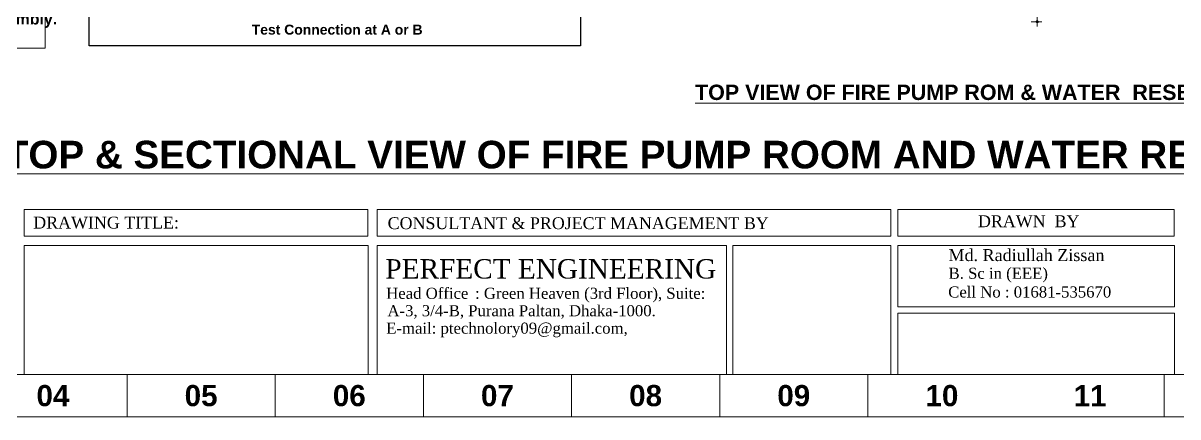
# Model space of a CAD drawing. Header units: inches. Extents: x -98933 to 1585249, y -3352739 to 192771.
# Drawn here: x 57553 to 58305, y 49562 to 49819 of the extents above; entities that cross this region are included whole.
import ezdxf

# ---------------------------------------------------------------- set-up
doc = ezdxf.new("R2010")
doc.units = ezdxf.units.IN
doc.header["$MEASUREMENT"] = 0
doc.header["$PDMODE"] = 35
doc.layers.get('0').update_dxf_attribs({"lineweight": 0})
doc.layers.get('Defpoints').update_dxf_attribs({"lineweight": 0})
for name, color, linetype, lineweight in [('Building', 193, 'Continuous', 0), ('Inline', 7, 'Continuous', 0), ('Layer1', 134, 'Continuous', 0), ('Outline', 7, 'Continuous', 0), ('Scale', 7, 'Continuous', 0), ('Scale_Text', 7, 'Continuous', 0), ('Text', 7, 'Continuous', 0), ('TEXT-2', 6, 'Continuous', 0), ('TEXT_TITLEBOX', 7, 'Continuous', 13), ('Titelblk', 7, 'Continuous', 25), ('TITLE', 7, 'Continuous', 20)]:
    doc.layers.add(name, color=color, linetype=linetype, lineweight=lineweight)
doc.styles.add('REG', font='times.ttf')
doc.styles.add('SHT-TEXT-1', font='times.ttf', dxfattribs={"height": 12})
doc.styles.get("Standard").update_dxf_attribs({"font": 'arialbd.ttf', "height": 24})
doc.dimstyles.new('Dim-Pres', dxfattribs={"dimtxt": 5.5, "dimasz": 2, "dimexe": 1.5, "dimexo": 1.5, "dimgap": 1, "dimtad": 3, "dimdec": 0, "dimzin": 3, "dimdsep": 46, "dimlunit": 4, "dimtxsty": 'REG', "dimblk": 'point', "dimcen": 2, "dimclrd": 256, "dimclre": 256, "dimclrt": 7, "dimadec": 0, "dimazin": 0, "dimtfac": 0.75, "dimtdec": 0, "dimtmove": 1, "dimatfit": 3, "dimldrblk": 'point', "dimfxl": 0, "dimtolj": 1, "dimtzin": 0, "dimlwd": -1, "dimlwe": -1, "dimarcsym": 1})

# ---------------------------------------------------------------- blocks, each defined once
blk = doc.blocks.new('PAGE')
at = {"layer": 'Inline', "color": 252, "lineweight": 15}
blk.add_lwpolyline([(178051640.63, 22656441.11), (178051640.63, 22657235.79), (178050505.36, 22657235.79), (178050505.36, 22656441.11)], close=True, dxfattribs=at)
at = {"layer": 'Outline', "color": 252, "lineweight": 15}
blk.add_line((178050483.42, 22656424.24), (178051662.57, 22656424.24), dxfattribs=at)
at = {"layer": 'Scale', "color": 252, "lineweight": 9}
for p, q in [((178050719.01, 22656424.24), (178050719.01, 22656441.11)), ((178050778.01, 22656424.24), (178050778.01, 22656441.11)), ((178050837.01, 22656424.24), (178050837.01, 22656441.11)), ((178050896, 22656424.24), (178050896, 22656441.11)), ((178050955, 22656424.24), (178050955, 22656441.11)), ((178051014, 22656424.24), (178051014, 22656441.11)), ((178051131.99, 22656424.24), (178051131.99, 22656441.11))]:
    blk.add_line(p, q, dxfattribs=at)
at = {"layer": 'Scale_Text', "color": 252, "lineweight": 13, "char_height": 8.435, "width": 2.5102, "attachment_point": 5}
for s, insert in [('04', (178050689.51, 22656432.67)), ('05', (178050748.51, 22656432.67)), ('06', (178050807.51, 22656432.67)), ('07', (178050866.5, 22656432.67)), ('08', (178050925.5, 22656432.67)), ('09', (178050984.5, 22656432.67)), ('10', (178051043.5, 22656432.67)), ('11', (178051102.49, 22656432.67))]:
    blk.add_mtext(s, dxfattribs=dict(at, insert=insert))
blk = doc.blocks.new('Title')
at = {"layer": 'Titelblk', "color": 3, "linetype": 'Continuous', "lineweight": 0, "xscale": 3.014611567961765, "yscale": 3.014611567959946, "zscale": 3.014611567966516}
blk.add_blockref('PAGE', (-536855255.8, -68388224), dxfattribs=at)
blk = doc.blocks.new('dot')
at = {"color": 4}
for p, q in [((-1.5, 0), (1.5, 0)), ((0, 1.5), (0, -1.5))]:
    blk.add_line(p, q, dxfattribs=at)
at = {"color": 6, "const_width": 0.5}
blk.add_lwpolyline([(-0.25, 0, 1), (0.25, 0, 1)], format="xyb", close=True, dxfattribs=at)
blk = doc.blocks.new('point')
blk.add_blockref('dot', (0, 0))
blk = doc.blocks.new('*D774')
at = {"layer": 'Defpoints', "color": 0, "ltscale": 30, "transparency": 16777216}
for p in [(58204.26, 50022.92), (58213.21, 50022.92), (58204.26, 49819.4)]:
    blk.add_point(p, dxfattribs=at)
at = {"layer": 'Layer1', "ltscale": 30, "transparency": 16777216}
for p, q in [((58209.21, 50022.92), (58214.71, 50022.92)), ((58213.21, 49821.4), (58213.21, 50020.92)), ((58209.21, 49819.4), (58214.71, 49819.4))]:
    blk.add_line(p, q, dxfattribs=at)
at = {"layer": 'Layer1', "ltscale": 30, "transparency": 16777216, "xscale": 2, "yscale": 2, "zscale": 2}
for p, rotation in [((58213.21, 50022.92), 90), ((58213.21, 49819.4), 270)]:
    blk.add_blockref('point', p, dxfattribs=dict(at, rotation=rotation))
at = {"layer": 'Layer1', "color": 7, "ltscale": 30, "transparency": 16777216, "insert": (58209.66, 49921.16), "char_height": 5, "attachment_point": 5, "rotation": 90, "style": 'REG'}
blk.add_mtext('\\A1;17\'-0"', dxfattribs=at)

msp = doc.modelspace()

# ---------------------------------------------------------------- linework, layer by layer
at = {"layer": 'Building', "color": 7, "lineweight": 25}
msp.add_lwpolyline([(57595.75, 50043.12), (57915.72, 50043.12), (57915.72, 49803.8), (57595.75, 49803.8)], close=True, dxfattribs=at)
at = {"layer": 'TEXT-2', "color": 0, "lineweight": 5}
msp.add_lwpolyline([(57301.4, 50043.12), (57567.15, 50043.12), (57567.15, 49802.16), (57301.4, 49802.16)], close=True, dxfattribs=at)
at = {"layer": 'TEXT_TITLEBOX'}
for p, q in [((57553.48, 49679.87), (57553.48, 49697.15)), ((57553.48, 49697.15), (57777.36, 49697.15)), ((57777.36, 49697.15), (57777.36, 49679.87)), ((57783.42, 49679.87), (57783.42, 49697.15)), ((57783.42, 49697.15), (58117.86, 49697.15)), ((58117.86, 49697.15), (58117.86, 49679.87)), ((58122.44, 49679.87), (58122.44, 49697.15)), ((58122.44, 49697.15), (58302.43, 49697.15)), ((58302.43, 49697.15), (58302.43, 49679.87)), ((57777.36, 49679.87), (57553.48, 49679.87)), ((57553.48, 49589.7), (57553.48, 49673.81)), ((57553.48, 49673.81), (57777.38, 49673.81)), ((57777.38, 49673.81), (57777.38, 49589.7)), ((58117.86, 49679.87), (57783.42, 49679.87)), ((57783.44, 49589.7), (57783.44, 49673.81)), ((57783.44, 49673.81), (58010.9, 49673.81)), ((58010.9, 49673.81), (58010.9, 49589.7)), ((58015.04, 49589.7), (58015.04, 49673.81)), ((58015.04, 49673.81), (58117.89, 49673.81)), ((58117.89, 49673.81), (58117.89, 49589.7)), ((58122.37, 49633.87), (58122.37, 49673.78)), ((58122.37, 49673.78), (58302.55, 49673.78)), ((58302.43, 49679.87), (58122.44, 49679.87)), ((58302.55, 49673.78), (58302.55, 49633.87)), ((58302.55, 49633.87), (58122.37, 49633.87)), ((58122.37, 49589.67), (58122.37, 49629.58)), ((58122.37, 49629.58), (58302.55, 49629.58)), ((58302.55, 49629.58), (58302.55, 49589.67)), ((57777.38, 49589.7), (57553.48, 49589.7)), ((58010.9, 49589.7), (57783.44, 49589.7)), ((58117.89, 49589.7), (58015.04, 49589.7)), ((58302.55, 49589.67), (58122.37, 49589.67))]:
    msp.add_line(p, q, dxfattribs=at)

# ---------------------------------------------------------------- block references
at = {"layer": 'TITLE', "xscale": 0.5425392190591083, "yscale": 0.5425392190518323, "zscale": 0.5425392145730539}
msp.add_blockref('Title', (112687.4, 97254.22), dxfattribs=at)

# ---------------------------------------------------------------- texts
at = {"color": 0, "lineweight": 5, "insert": (57436.34, 49825.06), "char_height": 7.4427, "width": 142.8286, "attachment_point": 1}
msp.add_mtext('Anti-Vortex Plate Assembly.', dxfattribs=at)
at = {"layer": 'Text', "lineweight": 5, "ltscale": 3, "insert": (57757.29, 49817.5), "char_height": 6.4881, "width": 112.5056, "attachment_point": 2}
msp.add_mtext('\\A1;{\\C150;Test Connection at A or B}', dxfattribs=at)
at = {"layer": 'Text', "lineweight": 5, "insert": (58195.24, 49778.44), "char_height": 10, "width": 430.2346, "attachment_point": 2}
msp.add_mtext('{\\L\\C84;TOP VIEW OF FIRE PUMP ROM & WATER  RESERVOIR TANK}', dxfattribs=at)
at = {"layer": 'Text', "color": 31, "lineweight": 5, "true_color": 0xfecc66, "insert": (57984.34, 49741.89), "char_height": 18, "width": 1258.7924, "attachment_point": 2}
msp.add_mtext('{\\L\\C3;TOP & SECTIONAL VIEW OF FIRE PUMP ROOM AND WATER RESERVOIR\\C177;\\c8991017; }', dxfattribs=at)
at = {"layer": 'TEXT_TITLEBOX', "lineweight": 25, "style": 'SHT-TEXT-1'}
for s, height, p in [('DRAWING TITLE:', 7.7219, (57559.36, 49684.74)), ('CONSULTANT & PROJECT MANAGEMENT BY', 7.7219, (57790.17, 49684.37)), ('DRAWN  BY', 7.722, (58174.62, 49685.64)), ('Md. Radiullah Zissan', 7.7858, (58155.4, 49663.57)), ('B. Sc in (EEE)', 7.209, (58155.46, 49652.03)), ('Cell No : 01681-535670', 7.209, (58155.25, 49639.83))]:
    msp.add_text(s, height=height, dxfattribs=at).set_placement(p)
at = {"layer": 'TEXT_TITLEBOX', "color": 1, "lineweight": 25, "style": 'SHT-TEXT-1'}
msp.add_text('PERFECT ENGINEERING', height=12.6149, dxfattribs=at).set_placement((57788.7, 49652.2))
at = {"layer": 'TEXT_TITLEBOX', "color": 7, "lineweight": 25, "style": 'SHT-TEXT-1'}
for s, p in [('Head Office', (57789.24, 49638.99)), (': Green Heaven (3rd Floor), Suite:', (57847.1, 49638.99)), ('A-3, 3/4-B, Purana Paltan, Dhaka-1000.', (57790.03, 49627.64)), ('E-mail: ptechnolory09@gmail.com,', (57789.25, 49616.29))]:
    msp.add_text(s, height=7.2085, dxfattribs=at).set_placement(p)

# ---------------------------------------------------------------- dimensions: what is measured, and where the dimension line sits
at = {"layer": 'Layer1', "color": 2, "ltscale": 30}
dim = msp.add_linear_dim(base=(58213.21, 50022.92), p1=(58204.26, 49819.4), p2=(58204.26, 50022.92), angle=90, dimstyle='Dim-Pres', override={"dimtxt": 5, "dimfxl": 4, "dimfxlon": 1}, dxfattribs=at)
dim.commit()
dim.dimension.update_dxf_attribs({"geometry": '*D774', "text_midpoint": (58209.66, 49921.16)})

doc.saveas('drawing.dxf')
